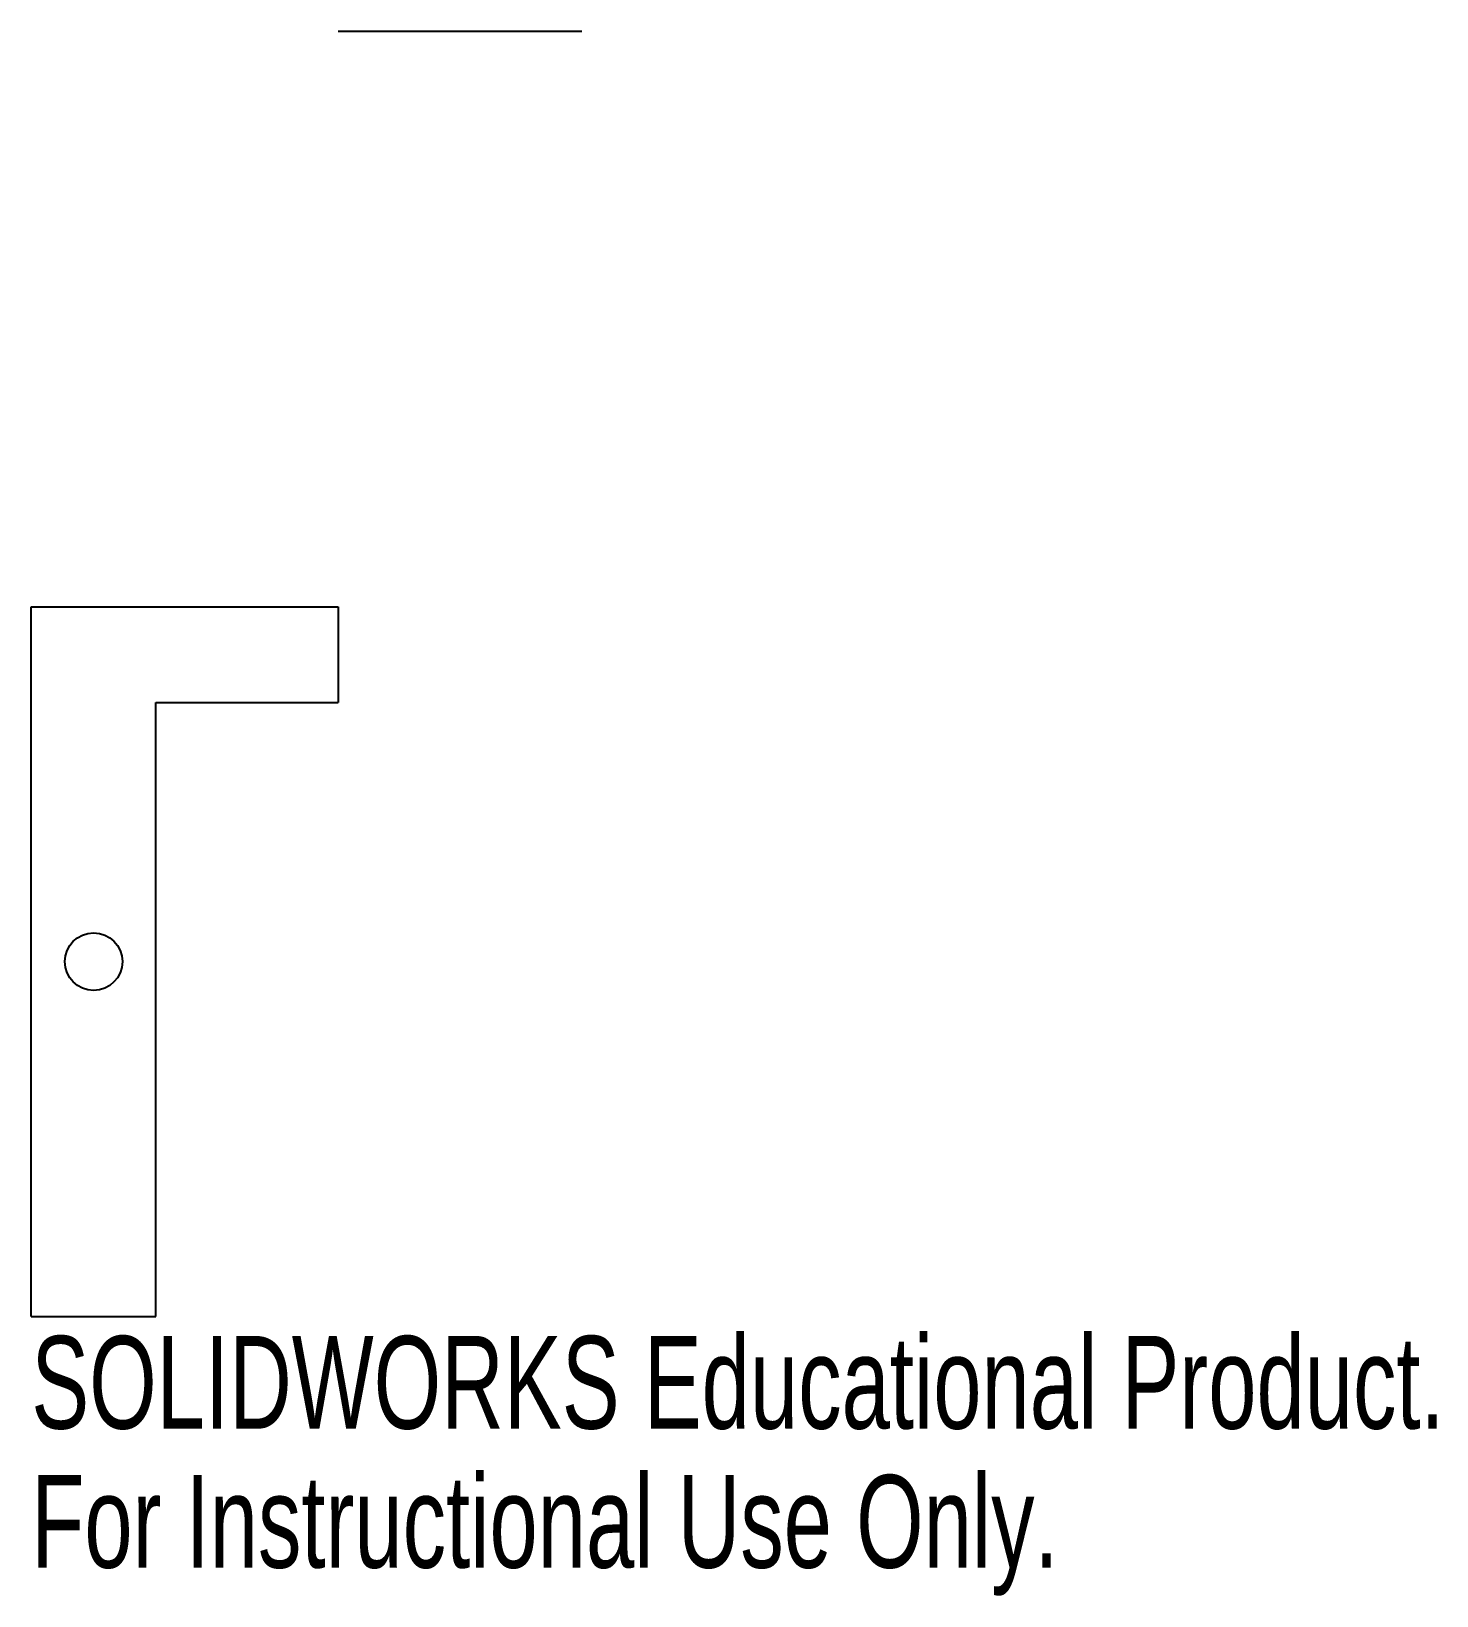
# Model space of a CAD drawing. Header units: inches. Extents: x -0.83 to 2.05, y -0.34 to 2.87.
import ezdxf

# ---------------------------------------------------------------- set-up
doc = ezdxf.new("R2010")
doc.units = ezdxf.units.IN
doc.header["$MEASUREMENT"] = 0
doc.linetypes.add('CENTERX2', pattern=[0.8, 0.5, -0.1, 0.1, -0.1])
doc.styles.add('SLDTEXTSTYLE0', font='TXT', dxfattribs={"width": 0.7})

msp = doc.modelspace()

# ---------------------------------------------------------------- linework, layer by layer
at = {"color": 7, "linetype": 'CENTERX2'}
for p, q in [((-0.2017, 2.8691), (0.3101, 2.8691)), ((-0.5757, 0.2313), (-0.5757, 1.4911))]:
    msp.add_line(p, q, dxfattribs=at)
at = {"color": 7, "linetype": 'Continuous'}
for p, q in [((-0.8316, 0.2313), (-0.8316, 1.688)), ((-0.8316, 1.688), (-0.2017, 1.688)), ((-0.2017, 1.688), (-0.2017, 1.4911)), ((-0.5757, 0.2313), (-0.5757, 1.4911)), ((-0.5757, 1.4911), (-0.2017, 1.4911)), ((-0.8316, 0.2313), (-0.5757, 0.2313))]:
    msp.add_line(p, q, dxfattribs=at)
msp.add_circle((-0.7037, 0.9596), 0.0591, dxfattribs=at)

# ---------------------------------------------------------------- texts
at = {"color": 7, "linetype": 'Continuous', "char_height": 0.1903, "attachment_point": 1, "style": 'SLDTEXTSTYLE0'}
for s, insert in [('SOLIDWORKS Educational Product.', (-0.8316, 0.1911)), ('For Instructional Use Only.', (-0.8316, -0.0943))]:
    msp.add_mtext(s, dxfattribs=dict(at, insert=insert))

doc.saveas('drawing.dxf')
